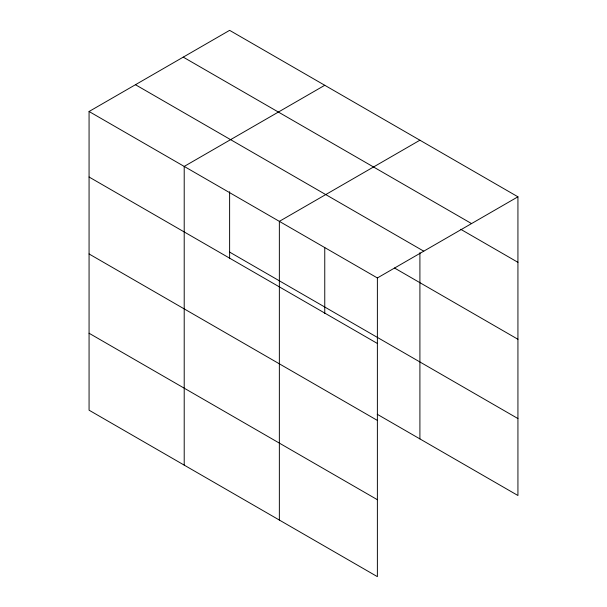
<?xml version="1.0" encoding="UTF-8"?>
<svg xmlns="http://www.w3.org/2000/svg" width="607" height="607" viewBox="0 0 607 607"><rect width="100%" height="100%" fill="white"/><g stroke="black" fill="none" stroke-linecap="round" stroke-linejoin="round"><path stroke-width="0.91" d="M377.379 420.423L377.379 277.953L89.07 111.498L89.07 410.195L377.379 576.65L377.379 420.423L89.07 253.961M419.907 252.649L419.907 438.907M377.258 414.285L517.93 495.502L517.93 196.805L229.621 30.35L89.07 111.498M324.76 85.284L184.209 166.424L184.209 465.121M419.907 140.209L279.357 221.358L279.357 520.055M377.379 277.953L517.93 196.805M183.238 57.126L471.548 223.581M460.751 229.309L517.93 262.323M135.452 84.714L423.762 251.177M394.482 267.998L517.93 339.275M229.621 252.102L517.93 418.557M89.07 177.016L377.379 343.471M89.07 333.243L377.379 499.705M324.76 247.573L324.76 313.599M229.621 191.698L229.621 258.665"/></g></svg>
